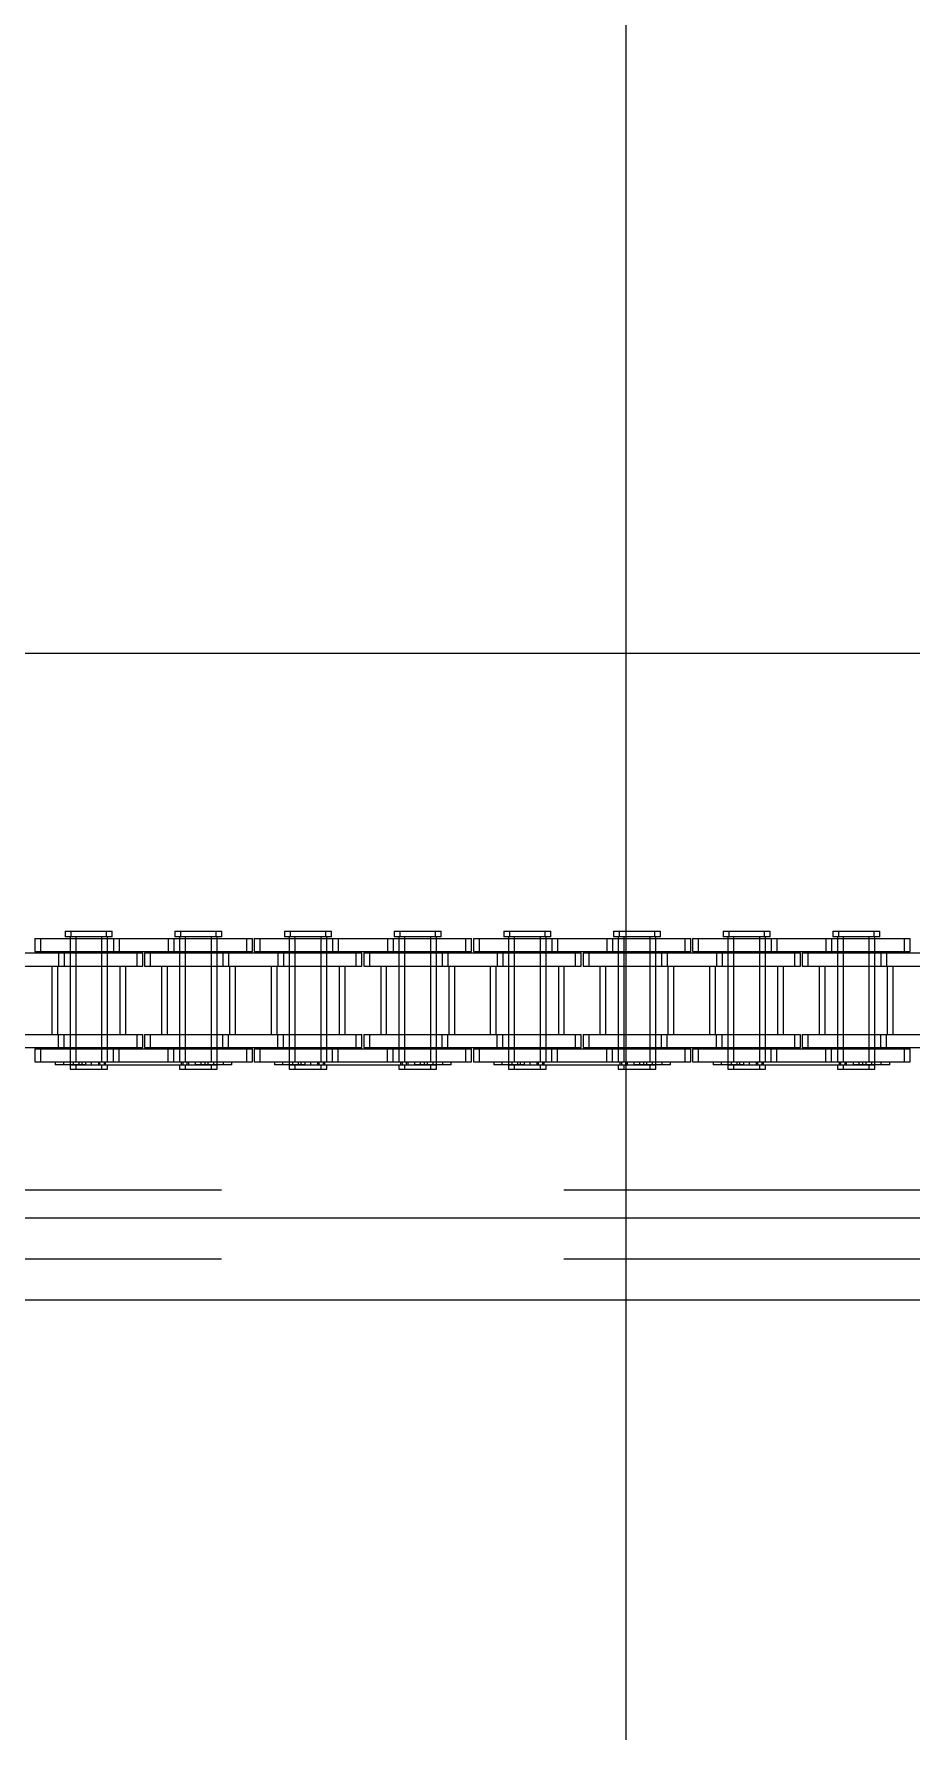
# Model space of a CAD drawing. Header units: metres. Extents: x 0 to 21025, y 0 to 14850.
# Drawn here: x 4256.7 to 4358.3, y 8996.7 to 9193.4 of the extents above; entities that cross this region are included whole.
import ezdxf

# ---------------------------------------------------------------- set-up
doc = ezdxf.new("R2010")
doc.units = ezdxf.units.M
doc.header["$LTSCALE"] = 25
doc.linetypes.add('HIDDEN2', pattern=[4.7625, 3.175, -1.5875])
for name, color, linetype in [('SL1', 8, 'Continuous'), ('SL4', 4, 'Continuous'), ('ST1', 7, 'HIDDEN2')]:
    doc.layers.add(name, color=color, linetype=linetype)

msp = doc.modelspace()

# ---------------------------------------------------------------- linework, layer by layer
at = {"layer": 'SL1'}
for p, q in [((4325.259, 9261.149), (4325.259, 9121.619)), ((4325.259, 9121.619), (4325.259, 9046.619)), ((4325.259, 9046.619), (4325.259, 8813.884))]:
    msp.add_line(p, q, dxfattribs=at)
at = {"layer": 'SL4'}
for p, q in [((3548.761, 9121.619), (4873.736, 9121.619)), ((3548.761, 9056.144), (4873.736, 9056.144)), ((4873.736, 9046.619), (3548.761, 9046.619))]:
    msp.add_line(p, q, dxfattribs=at)
at = {"layer": 'ST1'}
for p, q in [((4256.815, 9088.541), (4265.91, 9088.541)), ((4256.815, 9088.541), (4256.815, 9087.021)), ((4257.47, 9088.541), (4257.47, 9087.021)), ((4260.336, 9089.384), (4265.133, 9089.384)), ((4260.336, 9089.384), (4260.336, 9088.725)), ((4265.133, 9088.725), (4260.336, 9088.725)), ((4260.89, 9088.725), (4260.89, 9074.227)), ((4260.89, 9088.541), (4260.89, 9087.021)), ((4260.991, 9089.384), (4260.991, 9088.725)), ((4261.545, 9088.725), (4261.545, 9074.227)), ((4261.545, 9088.541), (4261.545, 9087.021)), ((4264.58, 9074.227), (4264.58, 9088.725)), ((4264.58, 9087.021), (4264.58, 9088.541)), ((4265.133, 9089.384), (4265.788, 9089.384)), ((4265.133, 9088.725), (4265.133, 9089.384)), ((4265.788, 9088.725), (4265.133, 9088.725)), ((4265.235, 9074.227), (4265.235, 9088.725)), ((4265.235, 9087.021), (4265.235, 9088.541)), ((4265.788, 9088.725), (4265.788, 9089.384)), ((4265.91, 9088.541), (4265.91, 9087.021)), ((4265.91, 9088.541), (4272.26, 9088.541)), ((4266.565, 9088.541), (4266.565, 9087.021)), ((4272.26, 9088.541), (4272.26, 9087.021)), ((4272.26, 9088.541), (4281.355, 9088.541)), ((4272.915, 9088.541), (4272.915, 9087.021)), ((4273.036, 9089.384), (4277.833, 9089.384)), ((4273.036, 9089.384), (4273.036, 9088.725)), ((4277.833, 9088.725), (4273.036, 9088.725)), ((4273.59, 9088.725), (4273.59, 9074.227)), ((4273.59, 9088.541), (4273.59, 9087.021)), ((4273.691, 9089.384), (4273.691, 9088.725)), ((4274.245, 9088.725), (4274.245, 9074.227)), ((4274.245, 9088.541), (4274.245, 9087.021)), ((4277.28, 9074.227), (4277.28, 9088.725)), ((4277.28, 9087.021), (4277.28, 9088.541)), ((4277.833, 9089.384), (4278.488, 9089.384)), ((4277.833, 9088.725), (4277.833, 9089.384)), ((4278.488, 9088.725), (4277.833, 9088.725)), ((4277.935, 9074.227), (4277.935, 9088.725)), ((4277.935, 9087.021), (4277.935, 9088.541)), ((4278.488, 9088.725), (4278.488, 9089.384)), ((4281.355, 9088.541), (4282.01, 9088.541)), ((4281.355, 9087.021), (4281.355, 9088.541)), ((4282.01, 9087.021), (4282.01, 9088.541)), ((4282.215, 9088.541), (4291.31, 9088.541)), ((4282.215, 9088.541), (4282.215, 9087.021)), ((4282.87, 9088.541), (4282.87, 9087.021)), ((4285.736, 9089.384), (4290.533, 9089.384)), ((4285.736, 9089.384), (4285.736, 9088.725)), ((4290.533, 9088.725), (4285.736, 9088.725)), ((4286.29, 9088.725), (4286.29, 9074.227)), ((4286.29, 9088.541), (4286.29, 9087.021)), ((4286.391, 9089.384), (4286.391, 9088.725)), ((4286.945, 9088.725), (4286.945, 9074.227)), ((4286.945, 9088.541), (4286.945, 9087.021)), ((4289.98, 9074.227), (4289.98, 9088.725)), ((4289.98, 9087.021), (4289.98, 9088.541)), ((4290.533, 9089.384), (4291.188, 9089.384)), ((4290.533, 9088.725), (4290.533, 9089.384)), ((4291.188, 9088.725), (4290.533, 9088.725)), ((4290.635, 9074.227), (4290.635, 9088.725)), ((4290.635, 9087.021), (4290.635, 9088.541)), ((4291.188, 9088.725), (4291.188, 9089.384)), ((4291.31, 9088.541), (4291.31, 9087.021)), ((4291.31, 9088.541), (4297.66, 9088.541)), ((4291.965, 9088.541), (4291.965, 9087.021)), ((4297.66, 9088.541), (4297.66, 9087.021)), ((4297.66, 9088.541), (4306.755, 9088.541)), ((4298.315, 9088.541), (4298.315, 9087.021)), ((4298.436, 9089.384), (4303.233, 9089.384)), ((4298.436, 9089.384), (4298.436, 9088.725)), ((4303.233, 9088.725), (4298.436, 9088.725)), ((4298.99, 9088.725), (4298.99, 9074.227)), ((4298.99, 9088.541), (4298.99, 9087.021)), ((4299.091, 9089.384), (4299.091, 9088.725)), ((4299.645, 9088.725), (4299.645, 9074.227)), ((4299.645, 9088.541), (4299.645, 9087.021)), ((4302.68, 9074.227), (4302.68, 9088.725)), ((4302.68, 9087.021), (4302.68, 9088.541)), ((4303.233, 9089.384), (4303.888, 9089.384)), ((4303.233, 9088.725), (4303.233, 9089.384)), ((4303.888, 9088.725), (4303.233, 9088.725)), ((4303.335, 9074.227), (4303.335, 9088.725)), ((4303.335, 9087.021), (4303.335, 9088.541)), ((4303.888, 9088.725), (4303.888, 9089.384)), ((4306.755, 9088.541), (4307.41, 9088.541)), ((4306.755, 9087.021), (4306.755, 9088.541)), ((4307.41, 9087.021), (4307.41, 9088.541)), ((4307.615, 9088.541), (4316.71, 9088.541)), ((4307.615, 9088.541), (4307.615, 9087.021)), ((4308.27, 9088.541), (4308.27, 9087.021)), ((4311.136, 9089.384), (4315.933, 9089.384)), ((4311.136, 9089.384), (4311.136, 9088.725)), ((4315.933, 9088.725), (4311.136, 9088.725)), ((4311.69, 9088.725), (4311.69, 9074.227)), ((4311.69, 9088.541), (4311.69, 9087.021)), ((4311.791, 9089.384), (4311.791, 9088.725)), ((4312.345, 9088.725), (4312.345, 9074.227)), ((4312.345, 9088.541), (4312.345, 9087.021)), ((4315.38, 9074.227), (4315.38, 9088.725)), ((4315.38, 9087.021), (4315.38, 9088.541)), ((4315.933, 9089.384), (4316.588, 9089.384)), ((4315.933, 9088.725), (4315.933, 9089.384)), ((4316.588, 9088.725), (4315.933, 9088.725)), ((4316.035, 9074.227), (4316.035, 9088.725)), ((4316.035, 9087.021), (4316.035, 9088.541)), ((4316.588, 9088.725), (4316.588, 9089.384)), ((4316.71, 9088.541), (4316.71, 9087.021)), ((4316.71, 9088.541), (4323.06, 9088.541)), ((4317.365, 9088.541), (4317.365, 9087.021)), ((4323.06, 9088.541), (4323.06, 9087.021)), ((4323.06, 9088.541), (4332.155, 9088.541)), ((4323.715, 9088.541), (4323.715, 9087.021)), ((4323.836, 9089.384), (4328.633, 9089.384)), ((4323.836, 9089.384), (4323.836, 9088.725)), ((4328.633, 9088.725), (4323.836, 9088.725)), ((4324.39, 9088.725), (4324.39, 9074.227)), ((4324.39, 9088.541), (4324.39, 9087.021)), ((4324.491, 9089.384), (4324.491, 9088.725)), ((4325.045, 9088.725), (4325.045, 9074.227)), ((4325.045, 9088.541), (4325.045, 9087.021)), ((4328.08, 9074.227), (4328.08, 9088.725)), ((4328.08, 9087.021), (4328.08, 9088.541)), ((4328.633, 9089.384), (4329.288, 9089.384)), ((4328.633, 9088.725), (4328.633, 9089.384)), ((4329.288, 9088.725), (4328.633, 9088.725)), ((4328.735, 9074.227), (4328.735, 9088.725)), ((4328.735, 9087.021), (4328.735, 9088.541)), ((4329.288, 9088.725), (4329.288, 9089.384)), ((4332.155, 9088.541), (4332.81, 9088.541)), ((4332.155, 9087.021), (4332.155, 9088.541)), ((4332.81, 9087.021), (4332.81, 9088.541)), ((4333.015, 9088.541), (4342.11, 9088.541)), ((4333.015, 9088.541), (4333.015, 9087.021)), ((4333.67, 9088.541), (4333.67, 9087.021)), ((4336.536, 9089.384), (4341.333, 9089.384)), ((4336.536, 9089.384), (4336.536, 9088.725)), ((4341.333, 9088.725), (4336.536, 9088.725)), ((4337.09, 9088.725), (4337.09, 9074.227)), ((4337.09, 9088.541), (4337.09, 9087.021)), ((4337.191, 9089.384), (4337.191, 9088.725)), ((4337.745, 9088.725), (4337.745, 9074.227)), ((4337.745, 9088.541), (4337.745, 9087.021)), ((4340.78, 9074.227), (4340.78, 9088.725)), ((4340.78, 9087.021), (4340.78, 9088.541)), ((4341.333, 9089.384), (4341.988, 9089.384)), ((4341.333, 9088.725), (4341.333, 9089.384)), ((4341.988, 9088.725), (4341.333, 9088.725)), ((4341.435, 9074.227), (4341.435, 9088.725)), ((4341.435, 9087.021), (4341.435, 9088.541)), ((4341.988, 9088.725), (4341.988, 9089.384)), ((4342.11, 9088.541), (4342.11, 9087.021)), ((4342.11, 9088.541), (4348.46, 9088.541)), ((4342.765, 9088.541), (4342.765, 9087.021)), ((4348.46, 9088.541), (4348.46, 9087.021)), ((4348.46, 9088.541), (4357.555, 9088.541)), ((4349.115, 9088.541), (4349.115, 9087.021)), ((4349.236, 9089.384), (4354.033, 9089.384)), ((4349.236, 9089.384), (4349.236, 9088.725)), ((4354.033, 9088.725), (4349.236, 9088.725)), ((4349.79, 9088.725), (4349.79, 9074.227)), ((4349.79, 9088.541), (4349.79, 9087.021)), ((4349.891, 9089.384), (4349.891, 9088.725)), ((4350.445, 9088.725), (4350.445, 9074.227)), ((4350.445, 9088.541), (4350.445, 9087.021)), ((4353.48, 9074.227), (4353.48, 9088.725)), ((4353.48, 9087.021), (4353.48, 9088.541)), ((4354.033, 9089.384), (4354.688, 9089.384)), ((4354.033, 9088.725), (4354.033, 9089.384)), ((4354.688, 9088.725), (4354.033, 9088.725)), ((4354.135, 9074.227), (4354.135, 9088.725)), ((4354.135, 9087.021), (4354.135, 9088.541)), ((4354.688, 9088.725), (4354.688, 9089.384)), ((4357.555, 9088.541), (4358.21, 9088.541)), ((4357.555, 9087.021), (4357.555, 9088.541)), ((4358.21, 9087.021), (4358.21, 9088.541)), ((4253.21, 9086.869), (4259.56, 9086.869)), ((4256.815, 9087.021), (4265.91, 9087.021)), ((4259.56, 9086.869), (4259.56, 9085.349)), ((4259.56, 9086.869), (4268.655, 9086.869)), ((4260.215, 9086.869), (4260.215, 9085.349)), ((4260.89, 9086.869), (4260.89, 9085.349)), ((4261.545, 9086.869), (4261.545, 9085.349)), ((4264.58, 9085.349), (4264.58, 9086.869)), ((4265.235, 9085.349), (4265.235, 9086.869)), ((4265.91, 9087.021), (4272.26, 9087.021)), ((4268.655, 9086.869), (4269.31, 9086.869)), ((4268.655, 9085.349), (4268.655, 9086.869)), ((4269.31, 9085.349), (4269.31, 9086.869)), ((4269.515, 9086.869), (4278.61, 9086.869)), ((4269.515, 9086.869), (4269.515, 9085.349)), ((4270.17, 9086.869), (4270.17, 9085.349)), ((4272.26, 9087.021), (4281.355, 9087.021)), ((4273.59, 9086.869), (4273.59, 9085.349)), ((4274.245, 9086.869), (4274.245, 9085.349)), ((4277.28, 9085.349), (4277.28, 9086.869)), ((4277.935, 9085.349), (4277.935, 9086.869)), ((4278.61, 9086.869), (4278.61, 9085.349)), ((4278.61, 9086.869), (4284.96, 9086.869)), ((4279.265, 9086.869), (4279.265, 9085.349)), ((4281.355, 9087.021), (4282.01, 9087.021)), ((4282.215, 9087.021), (4291.31, 9087.021)), ((4284.96, 9086.869), (4284.96, 9085.349)), ((4284.96, 9086.869), (4294.055, 9086.869)), ((4285.615, 9086.869), (4285.615, 9085.349)), ((4286.29, 9086.869), (4286.29, 9085.349)), ((4286.945, 9086.869), (4286.945, 9085.349)), ((4289.98, 9085.349), (4289.98, 9086.869)), ((4290.635, 9085.349), (4290.635, 9086.869)), ((4291.31, 9087.021), (4297.66, 9087.021)), ((4294.055, 9086.869), (4294.71, 9086.869)), ((4294.055, 9085.349), (4294.055, 9086.869)), ((4294.71, 9085.349), (4294.71, 9086.869)), ((4294.915, 9086.869), (4304.01, 9086.869)), ((4294.915, 9086.869), (4294.915, 9085.349)), ((4295.57, 9086.869), (4295.57, 9085.349)), ((4297.66, 9087.021), (4306.755, 9087.021)), ((4298.99, 9086.869), (4298.99, 9085.349)), ((4299.645, 9086.869), (4299.645, 9085.349)), ((4302.68, 9085.349), (4302.68, 9086.869)), ((4303.335, 9085.349), (4303.335, 9086.869)), ((4304.01, 9086.869), (4304.01, 9085.349)), ((4304.01, 9086.869), (4310.36, 9086.869)), ((4304.665, 9086.869), (4304.665, 9085.349)), ((4306.755, 9087.021), (4307.41, 9087.021)), ((4307.615, 9087.021), (4316.71, 9087.021)), ((4310.36, 9086.869), (4310.36, 9085.349)), ((4310.36, 9086.869), (4319.455, 9086.869)), ((4311.015, 9086.869), (4311.015, 9085.349)), ((4311.69, 9086.869), (4311.69, 9085.349)), ((4312.345, 9086.869), (4312.345, 9085.349)), ((4315.38, 9085.349), (4315.38, 9086.869)), ((4316.035, 9085.349), (4316.035, 9086.869)), ((4316.71, 9087.021), (4323.06, 9087.021)), ((4319.455, 9086.869), (4320.11, 9086.869)), ((4319.455, 9085.349), (4319.455, 9086.869)), ((4320.11, 9085.349), (4320.11, 9086.869)), ((4320.315, 9086.869), (4329.41, 9086.869)), ((4320.315, 9086.869), (4320.315, 9085.349)), ((4320.97, 9086.869), (4320.97, 9085.349)), ((4323.06, 9087.021), (4332.155, 9087.021)), ((4324.39, 9086.869), (4324.39, 9085.349)), ((4325.045, 9086.869), (4325.045, 9085.349)), ((4328.08, 9085.349), (4328.08, 9086.869)), ((4328.735, 9085.349), (4328.735, 9086.869)), ((4329.41, 9086.869), (4329.41, 9085.349)), ((4329.41, 9086.869), (4335.76, 9086.869)), ((4330.065, 9086.869), (4330.065, 9085.349)), ((4332.155, 9087.021), (4332.81, 9087.021)), ((4333.015, 9087.021), (4342.11, 9087.021)), ((4335.76, 9086.869), (4335.76, 9085.349)), ((4335.76, 9086.869), (4344.855, 9086.869)), ((4336.415, 9086.869), (4336.415, 9085.349)), ((4337.09, 9086.869), (4337.09, 9085.349)), ((4337.745, 9086.869), (4337.745, 9085.349)), ((4340.78, 9085.349), (4340.78, 9086.869)), ((4341.435, 9085.349), (4341.435, 9086.869)), ((4342.11, 9087.021), (4348.46, 9087.021)), ((4344.855, 9086.869), (4345.51, 9086.869)), ((4344.855, 9085.349), (4344.855, 9086.869)), ((4345.51, 9085.349), (4345.51, 9086.869)), ((4345.715, 9086.869), (4354.81, 9086.869)), ((4345.715, 9086.869), (4345.715, 9085.349)), ((4346.37, 9086.869), (4346.37, 9085.349)), ((4348.46, 9087.021), (4357.555, 9087.021)), ((4349.79, 9086.869), (4349.79, 9085.349)), ((4350.445, 9086.869), (4350.445, 9085.349)), ((4353.48, 9085.349), (4353.48, 9086.869)), ((4354.135, 9085.349), (4354.135, 9086.869)), ((4354.81, 9086.869), (4354.81, 9085.349)), ((4354.81, 9086.869), (4361.16, 9086.869)), ((4355.465, 9086.869), (4355.465, 9085.349)), ((4357.555, 9087.021), (4358.21, 9087.021)), ((4253.21, 9085.349), (4259.56, 9085.349)), ((4258.775, 9085.349), (4258.775, 9077.419)), ((4259.43, 9085.349), (4259.43, 9077.419)), ((4259.56, 9085.349), (4268.655, 9085.349)), ((4260.89, 9085.349), (4260.89, 9077.419)), ((4261.545, 9085.349), (4261.545, 9077.419)), ((4264.58, 9077.419), (4264.58, 9085.349)), ((4265.235, 9077.419), (4265.235, 9085.349)), ((4266.695, 9077.419), (4266.695, 9085.349)), ((4267.35, 9077.419), (4267.35, 9085.349)), ((4268.655, 9085.349), (4269.31, 9085.349)), ((4269.515, 9085.349), (4278.61, 9085.349)), ((4271.475, 9085.349), (4271.475, 9077.419)), ((4272.13, 9085.349), (4272.13, 9077.419)), ((4273.59, 9085.349), (4273.59, 9077.419)), ((4274.245, 9085.349), (4274.245, 9077.419)), ((4277.28, 9077.419), (4277.28, 9085.349)), ((4277.935, 9077.419), (4277.935, 9085.349)), ((4278.61, 9085.349), (4284.96, 9085.349)), ((4279.395, 9077.419), (4279.395, 9085.349)), ((4280.05, 9077.419), (4280.05, 9085.349)), ((4284.175, 9085.349), (4284.175, 9077.419)), ((4284.83, 9085.349), (4284.83, 9077.419)), ((4284.96, 9085.349), (4294.055, 9085.349)), ((4286.29, 9085.349), (4286.29, 9077.419)), ((4286.945, 9085.349), (4286.945, 9077.419)), ((4289.98, 9077.419), (4289.98, 9085.349)), ((4290.635, 9077.419), (4290.635, 9085.349)), ((4292.095, 9077.419), (4292.095, 9085.349)), ((4292.75, 9077.419), (4292.75, 9085.349)), ((4294.055, 9085.349), (4294.71, 9085.349)), ((4294.915, 9085.349), (4304.01, 9085.349)), ((4296.875, 9085.349), (4296.875, 9077.419)), ((4297.53, 9085.349), (4297.53, 9077.419)), ((4298.99, 9085.349), (4298.99, 9077.419)), ((4299.645, 9085.349), (4299.645, 9077.419)), ((4302.68, 9077.419), (4302.68, 9085.349)), ((4303.335, 9077.419), (4303.335, 9085.349)), ((4304.01, 9085.349), (4310.36, 9085.349)), ((4304.795, 9077.419), (4304.795, 9085.349)), ((4305.45, 9077.419), (4305.45, 9085.349)), ((4309.575, 9085.349), (4309.575, 9077.419)), ((4310.23, 9085.349), (4310.23, 9077.419)), ((4310.36, 9085.349), (4319.455, 9085.349)), ((4311.69, 9085.349), (4311.69, 9077.419)), ((4312.345, 9085.349), (4312.345, 9077.419)), ((4315.38, 9077.419), (4315.38, 9085.349)), ((4316.035, 9077.419), (4316.035, 9085.349)), ((4317.495, 9077.419), (4317.495, 9085.349)), ((4318.15, 9077.419), (4318.15, 9085.349)), ((4319.455, 9085.349), (4320.11, 9085.349)), ((4320.315, 9085.349), (4329.41, 9085.349)), ((4322.275, 9085.349), (4322.275, 9077.419)), ((4322.93, 9085.349), (4322.93, 9077.419)), ((4324.39, 9085.349), (4324.39, 9077.419)), ((4325.045, 9085.349), (4325.045, 9077.419)), ((4328.08, 9077.419), (4328.08, 9085.349)), ((4328.735, 9077.419), (4328.735, 9085.349)), ((4329.41, 9085.349), (4335.76, 9085.349)), ((4330.195, 9077.419), (4330.195, 9085.349)), ((4330.85, 9077.419), (4330.85, 9085.349)), ((4334.975, 9085.349), (4334.975, 9077.419)), ((4335.63, 9085.349), (4335.63, 9077.419)), ((4335.76, 9085.349), (4344.855, 9085.349)), ((4337.09, 9085.349), (4337.09, 9077.419)), ((4337.745, 9085.349), (4337.745, 9077.419)), ((4340.78, 9077.419), (4340.78, 9085.349)), ((4341.435, 9077.419), (4341.435, 9085.349)), ((4342.895, 9077.419), (4342.895, 9085.349)), ((4343.55, 9077.419), (4343.55, 9085.349)), ((4344.855, 9085.349), (4345.51, 9085.349)), ((4345.715, 9085.349), (4354.81, 9085.349)), ((4347.675, 9085.349), (4347.675, 9077.419)), ((4348.33, 9085.349), (4348.33, 9077.419)), ((4349.79, 9085.349), (4349.79, 9077.419)), ((4350.445, 9085.349), (4350.445, 9077.419)), ((4353.48, 9077.419), (4353.48, 9085.349)), ((4354.135, 9077.419), (4354.135, 9085.349)), ((4354.81, 9085.349), (4361.16, 9085.349)), ((4355.595, 9077.419), (4355.595, 9085.349)), ((4356.25, 9077.419), (4356.25, 9085.349)), ((4253.21, 9077.419), (4259.56, 9077.419)), ((4259.56, 9075.899), (4259.56, 9077.419)), ((4259.56, 9077.419), (4268.655, 9077.419)), ((4260.215, 9075.899), (4260.215, 9077.419)), ((4260.89, 9077.419), (4260.89, 9075.899)), ((4261.545, 9077.419), (4261.545, 9075.899)), ((4264.58, 9075.899), (4264.58, 9077.419)), ((4265.235, 9075.899), (4265.235, 9077.419)), ((4268.655, 9077.419), (4269.31, 9077.419)), ((4268.655, 9075.899), (4268.655, 9077.419)), ((4269.31, 9075.899), (4269.31, 9077.419)), ((4269.515, 9077.419), (4278.61, 9077.419)), ((4269.515, 9077.419), (4269.515, 9075.899)), ((4270.17, 9077.419), (4270.17, 9075.899)), ((4273.59, 9077.419), (4273.59, 9075.899)), ((4274.245, 9077.419), (4274.245, 9075.899)), ((4277.28, 9075.899), (4277.28, 9077.419)), ((4277.935, 9075.899), (4277.935, 9077.419)), ((4278.61, 9075.899), (4278.61, 9077.419)), ((4278.61, 9077.419), (4284.96, 9077.419)), ((4279.265, 9075.899), (4279.265, 9077.419)), ((4284.96, 9075.899), (4284.96, 9077.419)), ((4284.96, 9077.419), (4294.055, 9077.419)), ((4285.615, 9075.899), (4285.615, 9077.419)), ((4286.29, 9077.419), (4286.29, 9075.899)), ((4286.945, 9077.419), (4286.945, 9075.899)), ((4289.98, 9075.899), (4289.98, 9077.419)), ((4290.635, 9075.899), (4290.635, 9077.419)), ((4294.055, 9077.419), (4294.71, 9077.419)), ((4294.055, 9075.899), (4294.055, 9077.419)), ((4294.71, 9075.899), (4294.71, 9077.419)), ((4294.915, 9077.419), (4304.01, 9077.419)), ((4294.915, 9077.419), (4294.915, 9075.899)), ((4295.57, 9077.419), (4295.57, 9075.899)), ((4298.99, 9077.419), (4298.99, 9075.899)), ((4299.645, 9077.419), (4299.645, 9075.899)), ((4302.68, 9075.899), (4302.68, 9077.419)), ((4303.335, 9075.899), (4303.335, 9077.419)), ((4304.01, 9075.899), (4304.01, 9077.419)), ((4304.01, 9077.419), (4310.36, 9077.419)), ((4304.665, 9075.899), (4304.665, 9077.419)), ((4310.36, 9075.899), (4310.36, 9077.419)), ((4310.36, 9077.419), (4319.455, 9077.419)), ((4311.015, 9075.899), (4311.015, 9077.419)), ((4311.69, 9077.419), (4311.69, 9075.899)), ((4312.345, 9077.419), (4312.345, 9075.899)), ((4315.38, 9075.899), (4315.38, 9077.419)), ((4316.035, 9075.899), (4316.035, 9077.419)), ((4319.455, 9077.419), (4320.11, 9077.419)), ((4319.455, 9075.899), (4319.455, 9077.419)), ((4320.11, 9075.899), (4320.11, 9077.419)), ((4320.315, 9077.419), (4329.41, 9077.419)), ((4320.315, 9077.419), (4320.315, 9075.899)), ((4320.97, 9077.419), (4320.97, 9075.899)), ((4324.39, 9077.419), (4324.39, 9075.899)), ((4325.045, 9077.419), (4325.045, 9075.899)), ((4328.08, 9075.899), (4328.08, 9077.419)), ((4328.735, 9075.899), (4328.735, 9077.419)), ((4329.41, 9075.899), (4329.41, 9077.419)), ((4329.41, 9077.419), (4335.76, 9077.419)), ((4330.065, 9075.899), (4330.065, 9077.419)), ((4335.76, 9075.899), (4335.76, 9077.419)), ((4335.76, 9077.419), (4344.855, 9077.419)), ((4336.415, 9075.899), (4336.415, 9077.419)), ((4337.09, 9077.419), (4337.09, 9075.899)), ((4337.745, 9077.419), (4337.745, 9075.899)), ((4340.78, 9075.899), (4340.78, 9077.419)), ((4341.435, 9075.899), (4341.435, 9077.419)), ((4344.855, 9077.419), (4345.51, 9077.419)), ((4344.855, 9075.899), (4344.855, 9077.419)), ((4345.51, 9075.899), (4345.51, 9077.419)), ((4345.715, 9077.419), (4354.81, 9077.419)), ((4345.715, 9077.419), (4345.715, 9075.899)), ((4346.37, 9077.419), (4346.37, 9075.899)), ((4349.79, 9077.419), (4349.79, 9075.899)), ((4350.445, 9077.419), (4350.445, 9075.899)), ((4353.48, 9075.899), (4353.48, 9077.419)), ((4354.135, 9075.899), (4354.135, 9077.419)), ((4354.81, 9075.899), (4354.81, 9077.419)), ((4354.81, 9077.419), (4361.16, 9077.419)), ((4355.465, 9075.899), (4355.465, 9077.419)), ((4253.21, 9075.899), (4259.56, 9075.899)), ((4256.815, 9075.747), (4265.91, 9075.747)), ((4256.815, 9075.747), (4256.815, 9074.227)), ((4257.47, 9075.747), (4257.47, 9074.227)), ((4259.56, 9075.899), (4268.655, 9075.899)), ((4260.89, 9075.747), (4260.89, 9073.894)), ((4261.545, 9075.747), (4261.545, 9074.227)), ((4264.58, 9074.227), (4264.58, 9075.747)), ((4265.235, 9074.227), (4265.235, 9075.747)), ((4265.91, 9074.227), (4265.91, 9075.747)), ((4265.91, 9075.747), (4272.26, 9075.747)), ((4266.565, 9074.227), (4266.565, 9075.747)), ((4268.655, 9075.899), (4269.31, 9075.899)), ((4269.515, 9075.899), (4278.61, 9075.899)), ((4272.26, 9074.227), (4272.26, 9075.747)), ((4272.26, 9075.747), (4281.355, 9075.747)), ((4272.915, 9074.227), (4272.915, 9075.747)), ((4273.59, 9075.747), (4273.59, 9074.227)), ((4274.245, 9075.747), (4274.245, 9074.227)), ((4277.28, 9074.227), (4277.28, 9075.747)), ((4277.935, 9073.894), (4277.935, 9075.747)), ((4278.61, 9075.899), (4284.96, 9075.899)), ((4281.355, 9075.747), (4282.01, 9075.747)), ((4281.355, 9074.227), (4281.355, 9075.747)), ((4282.01, 9074.227), (4282.01, 9075.747)), ((4282.215, 9075.747), (4291.31, 9075.747)), ((4282.215, 9075.747), (4282.215, 9074.227)), ((4282.87, 9075.747), (4282.87, 9074.227)), ((4284.96, 9075.899), (4294.055, 9075.899)), ((4286.29, 9075.747), (4286.29, 9073.894)), ((4286.945, 9075.747), (4286.945, 9074.227)), ((4289.98, 9074.227), (4289.98, 9075.747)), ((4290.635, 9074.227), (4290.635, 9075.747)), ((4291.31, 9074.227), (4291.31, 9075.747)), ((4291.31, 9075.747), (4297.66, 9075.747)), ((4291.965, 9074.227), (4291.965, 9075.747)), ((4294.055, 9075.899), (4294.71, 9075.899)), ((4294.915, 9075.899), (4304.01, 9075.899)), ((4297.66, 9074.227), (4297.66, 9075.747)), ((4297.66, 9075.747), (4306.755, 9075.747)), ((4298.315, 9074.227), (4298.315, 9075.747)), ((4298.99, 9075.747), (4298.99, 9074.227)), ((4299.645, 9075.747), (4299.645, 9074.227)), ((4302.68, 9074.227), (4302.68, 9075.747)), ((4303.335, 9073.894), (4303.335, 9075.747)), ((4304.01, 9075.899), (4310.36, 9075.899)), ((4306.755, 9075.747), (4307.41, 9075.747)), ((4306.755, 9074.227), (4306.755, 9075.747)), ((4307.41, 9074.227), (4307.41, 9075.747)), ((4307.615, 9075.747), (4316.71, 9075.747)), ((4307.615, 9075.747), (4307.615, 9074.227)), ((4308.27, 9075.747), (4308.27, 9074.227)), ((4310.36, 9075.899), (4319.455, 9075.899)), ((4311.69, 9075.747), (4311.69, 9073.894)), ((4312.345, 9075.747), (4312.345, 9074.227)), ((4315.38, 9074.227), (4315.38, 9075.747)), ((4316.035, 9074.227), (4316.035, 9075.747)), ((4316.71, 9074.227), (4316.71, 9075.747)), ((4316.71, 9075.747), (4323.06, 9075.747)), ((4317.365, 9074.227), (4317.365, 9075.747)), ((4319.455, 9075.899), (4320.11, 9075.899)), ((4320.315, 9075.899), (4329.41, 9075.899)), ((4323.06, 9074.227), (4323.06, 9075.747)), ((4323.06, 9075.747), (4332.155, 9075.747)), ((4323.715, 9074.227), (4323.715, 9075.747)), ((4324.39, 9075.747), (4324.39, 9074.227)), ((4325.045, 9075.747), (4325.045, 9074.227)), ((4328.08, 9074.227), (4328.08, 9075.747)), ((4328.735, 9073.894), (4328.735, 9075.747)), ((4329.41, 9075.899), (4335.76, 9075.899)), ((4332.155, 9075.747), (4332.81, 9075.747)), ((4332.155, 9074.227), (4332.155, 9075.747)), ((4332.81, 9074.227), (4332.81, 9075.747)), ((4333.015, 9075.747), (4342.11, 9075.747)), ((4333.015, 9075.747), (4333.015, 9074.227)), ((4333.67, 9075.747), (4333.67, 9074.227)), ((4335.76, 9075.899), (4344.855, 9075.899)), ((4337.09, 9075.747), (4337.09, 9073.894)), ((4337.745, 9075.747), (4337.745, 9074.227)), ((4340.78, 9074.227), (4340.78, 9075.747)), ((4341.435, 9074.227), (4341.435, 9075.747)), ((4342.11, 9074.227), (4342.11, 9075.747)), ((4342.11, 9075.747), (4348.46, 9075.747)), ((4342.765, 9074.227), (4342.765, 9075.747)), ((4344.855, 9075.899), (4345.51, 9075.899)), ((4345.715, 9075.899), (4354.81, 9075.899)), ((4348.46, 9074.227), (4348.46, 9075.747)), ((4348.46, 9075.747), (4357.555, 9075.747)), ((4349.115, 9074.227), (4349.115, 9075.747)), ((4349.79, 9075.747), (4349.79, 9074.227)), ((4350.445, 9075.747), (4350.445, 9074.227)), ((4353.48, 9074.227), (4353.48, 9075.747)), ((4354.135, 9073.894), (4354.135, 9075.747)), ((4354.81, 9075.899), (4361.16, 9075.899)), ((4357.555, 9075.747), (4358.21, 9075.747)), ((4357.555, 9074.227), (4357.555, 9075.747)), ((4358.21, 9074.227), (4358.21, 9075.747)), ((4256.815, 9074.227), (4265.91, 9074.227)), ((4259.183, 9074.227), (4259.183, 9073.894)), ((4262.735, 9073.894), (4259.183, 9073.894)), ((4260.159, 9073.894), (4260.159, 9074.227)), ((4264.58, 9073.858), (4260.89, 9073.858)), ((4260.89, 9073.858), (4260.89, 9073.384)), ((4260.89, 9073.384), (4264.58, 9073.384)), ((4261.259, 9074.227), (4261.259, 9073.858)), ((4261.545, 9073.858), (4261.545, 9073.384)), ((4261.914, 9074.227), (4261.914, 9073.858)), ((4262.283, 9073.894), (4262.283, 9074.227)), ((4262.735, 9073.894), (4262.735, 9074.227)), ((4262.735, 9073.894), (4275.435, 9073.894)), ((4263.39, 9073.894), (4263.39, 9074.227)), ((4264.211, 9073.858), (4264.211, 9074.227)), ((4264.354, 9073.894), (4264.354, 9074.227)), ((4265.235, 9073.858), (4264.58, 9073.858)), ((4264.58, 9073.384), (4264.58, 9073.858)), ((4264.58, 9073.384), (4265.235, 9073.384)), ((4264.866, 9073.858), (4264.866, 9074.227)), ((4265.009, 9073.894), (4265.009, 9074.227)), ((4265.235, 9073.384), (4265.235, 9073.858)), ((4265.91, 9074.227), (4272.26, 9074.227)), ((4272.26, 9074.227), (4281.355, 9074.227)), ((4277.28, 9073.858), (4273.59, 9073.858)), ((4273.59, 9073.858), (4273.59, 9073.384)), ((4273.59, 9073.384), (4277.28, 9073.384)), ((4273.816, 9073.894), (4273.816, 9074.227)), ((4273.959, 9074.227), (4273.959, 9073.858)), ((4274.245, 9073.858), (4274.245, 9073.384)), ((4274.471, 9073.894), (4274.471, 9074.227)), ((4274.614, 9074.227), (4274.614, 9073.858)), ((4275.435, 9073.894), (4275.435, 9074.227)), ((4278.666, 9073.894), (4275.435, 9073.894)), ((4276.09, 9073.894), (4276.09, 9074.227)), ((4276.542, 9073.894), (4276.542, 9074.227)), ((4276.911, 9073.858), (4276.911, 9074.227)), ((4277.935, 9073.858), (4277.28, 9073.858)), ((4277.28, 9073.384), (4277.28, 9073.858)), ((4277.28, 9073.384), (4277.935, 9073.384)), ((4277.566, 9073.858), (4277.566, 9074.227)), ((4277.935, 9073.384), (4277.935, 9073.858)), ((4278.666, 9073.894), (4278.666, 9074.227)), ((4279.642, 9073.894), (4278.666, 9073.894)), ((4279.642, 9073.894), (4279.642, 9074.227)), ((4281.355, 9074.227), (4282.01, 9074.227)), ((4282.215, 9074.227), (4291.31, 9074.227)), ((4284.583, 9074.227), (4284.583, 9073.894)), ((4288.135, 9073.894), (4284.583, 9073.894)), ((4285.559, 9073.894), (4285.559, 9074.227)), ((4289.98, 9073.858), (4286.29, 9073.858)), ((4286.29, 9073.858), (4286.29, 9073.384)), ((4286.29, 9073.384), (4289.98, 9073.384)), ((4286.659, 9074.227), (4286.659, 9073.858)), ((4286.945, 9073.858), (4286.945, 9073.384)), ((4287.314, 9074.227), (4287.314, 9073.858)), ((4287.683, 9073.894), (4287.683, 9074.227)), ((4288.135, 9073.894), (4288.135, 9074.227)), ((4288.135, 9073.894), (4300.835, 9073.894)), ((4288.79, 9073.894), (4288.79, 9074.227)), ((4289.611, 9073.858), (4289.611, 9074.227)), ((4289.754, 9073.894), (4289.754, 9074.227)), ((4290.635, 9073.858), (4289.98, 9073.858)), ((4289.98, 9073.384), (4289.98, 9073.858)), ((4289.98, 9073.384), (4290.635, 9073.384)), ((4290.266, 9073.858), (4290.266, 9074.227)), ((4290.409, 9073.894), (4290.409, 9074.227)), ((4290.635, 9073.384), (4290.635, 9073.858)), ((4291.31, 9074.227), (4297.66, 9074.227)), ((4297.66, 9074.227), (4306.755, 9074.227)), ((4302.68, 9073.858), (4298.99, 9073.858)), ((4298.99, 9073.858), (4298.99, 9073.384)), ((4298.99, 9073.384), (4302.68, 9073.384)), ((4299.216, 9073.894), (4299.216, 9074.227)), ((4299.359, 9074.227), (4299.359, 9073.858)), ((4299.645, 9073.858), (4299.645, 9073.384)), ((4299.871, 9073.894), (4299.871, 9074.227)), ((4300.014, 9074.227), (4300.014, 9073.858)), ((4300.835, 9073.894), (4300.835, 9074.227)), ((4304.066, 9073.894), (4300.835, 9073.894)), ((4301.49, 9073.894), (4301.49, 9074.227)), ((4301.942, 9073.894), (4301.942, 9074.227)), ((4302.311, 9073.858), (4302.311, 9074.227)), ((4303.335, 9073.858), (4302.68, 9073.858)), ((4302.68, 9073.384), (4302.68, 9073.858)), ((4302.68, 9073.384), (4303.335, 9073.384)), ((4302.966, 9073.858), (4302.966, 9074.227)), ((4303.335, 9073.384), (4303.335, 9073.858)), ((4304.066, 9073.894), (4304.066, 9074.227)), ((4305.042, 9073.894), (4304.066, 9073.894)), ((4305.042, 9073.894), (4305.042, 9074.227)), ((4306.755, 9074.227), (4307.41, 9074.227)), ((4307.615, 9074.227), (4316.71, 9074.227)), ((4309.983, 9074.227), (4309.983, 9073.894)), ((4313.535, 9073.894), (4309.983, 9073.894)), ((4310.959, 9073.894), (4310.959, 9074.227)), ((4315.38, 9073.858), (4311.69, 9073.858)), ((4311.69, 9073.858), (4311.69, 9073.384)), ((4311.69, 9073.384), (4315.38, 9073.384)), ((4312.059, 9074.227), (4312.059, 9073.858)), ((4312.345, 9073.858), (4312.345, 9073.384)), ((4312.714, 9074.227), (4312.714, 9073.858)), ((4313.083, 9073.894), (4313.083, 9074.227)), ((4313.535, 9073.894), (4313.535, 9074.227)), ((4313.535, 9073.894), (4326.235, 9073.894)), ((4314.19, 9073.894), (4314.19, 9074.227)), ((4315.011, 9073.858), (4315.011, 9074.227)), ((4315.154, 9073.894), (4315.154, 9074.227)), ((4316.035, 9073.858), (4315.38, 9073.858)), ((4315.38, 9073.384), (4315.38, 9073.858)), ((4315.38, 9073.384), (4316.035, 9073.384)), ((4315.666, 9073.858), (4315.666, 9074.227)), ((4315.809, 9073.894), (4315.809, 9074.227)), ((4316.035, 9073.384), (4316.035, 9073.858)), ((4316.71, 9074.227), (4323.06, 9074.227)), ((4323.06, 9074.227), (4332.155, 9074.227)), ((4328.08, 9073.858), (4324.39, 9073.858)), ((4324.39, 9073.858), (4324.39, 9073.384)), ((4324.39, 9073.384), (4328.08, 9073.384)), ((4324.616, 9073.894), (4324.616, 9074.227)), ((4324.759, 9074.227), (4324.759, 9073.858)), ((4325.045, 9073.858), (4325.045, 9073.384)), ((4325.271, 9073.894), (4325.271, 9074.227)), ((4325.414, 9074.227), (4325.414, 9073.858)), ((4326.235, 9073.894), (4326.235, 9074.227)), ((4329.466, 9073.894), (4326.235, 9073.894)), ((4326.89, 9073.894), (4326.89, 9074.227)), ((4327.342, 9073.894), (4327.342, 9074.227)), ((4327.711, 9073.858), (4327.711, 9074.227)), ((4328.735, 9073.858), (4328.08, 9073.858)), ((4328.08, 9073.384), (4328.08, 9073.858)), ((4328.08, 9073.384), (4328.735, 9073.384)), ((4328.366, 9073.858), (4328.366, 9074.227)), ((4328.735, 9073.384), (4328.735, 9073.858)), ((4329.466, 9073.894), (4329.466, 9074.227)), ((4330.442, 9073.894), (4329.466, 9073.894)), ((4330.442, 9073.894), (4330.442, 9074.227)), ((4332.155, 9074.227), (4332.81, 9074.227)), ((4333.015, 9074.227), (4342.11, 9074.227)), ((4335.383, 9074.227), (4335.383, 9073.894)), ((4338.935, 9073.894), (4335.383, 9073.894)), ((4336.359, 9073.894), (4336.359, 9074.227)), ((4340.78, 9073.858), (4337.09, 9073.858)), ((4337.09, 9073.858), (4337.09, 9073.384)), ((4337.09, 9073.384), (4340.78, 9073.384)), ((4337.459, 9074.227), (4337.459, 9073.858)), ((4337.745, 9073.858), (4337.745, 9073.384)), ((4338.114, 9074.227), (4338.114, 9073.858)), ((4338.483, 9073.894), (4338.483, 9074.227)), ((4338.935, 9073.894), (4338.935, 9074.227)), ((4338.935, 9073.894), (4351.635, 9073.894)), ((4339.59, 9073.894), (4339.59, 9074.227)), ((4340.411, 9073.858), (4340.411, 9074.227)), ((4340.554, 9073.894), (4340.554, 9074.227)), ((4341.435, 9073.858), (4340.78, 9073.858)), ((4340.78, 9073.384), (4340.78, 9073.858)), ((4340.78, 9073.384), (4341.435, 9073.384)), ((4341.066, 9073.858), (4341.066, 9074.227)), ((4341.209, 9073.894), (4341.209, 9074.227)), ((4341.435, 9073.384), (4341.435, 9073.858)), ((4342.11, 9074.227), (4348.46, 9074.227)), ((4348.46, 9074.227), (4357.555, 9074.227)), ((4353.48, 9073.858), (4349.79, 9073.858)), ((4349.79, 9073.858), (4349.79, 9073.384)), ((4349.79, 9073.384), (4353.48, 9073.384)), ((4350.016, 9073.894), (4350.016, 9074.227)), ((4350.159, 9074.227), (4350.159, 9073.858)), ((4350.445, 9073.858), (4350.445, 9073.384)), ((4350.671, 9073.894), (4350.671, 9074.227)), ((4350.814, 9074.227), (4350.814, 9073.858)), ((4351.635, 9073.894), (4351.635, 9074.227)), ((4354.866, 9073.894), (4351.635, 9073.894)), ((4352.29, 9073.894), (4352.29, 9074.227)), ((4352.742, 9073.894), (4352.742, 9074.227)), ((4353.111, 9073.858), (4353.111, 9074.227)), ((4354.135, 9073.858), (4353.48, 9073.858)), ((4353.48, 9073.384), (4353.48, 9073.858)), ((4353.48, 9073.384), (4354.135, 9073.384)), ((4353.766, 9073.858), (4353.766, 9074.227)), ((4354.135, 9073.384), (4354.135, 9073.858)), ((4354.866, 9073.894), (4354.866, 9074.227)), ((4355.842, 9073.894), (4354.866, 9073.894)), ((4355.842, 9073.894), (4355.842, 9074.227)), ((4357.555, 9074.227), (4358.21, 9074.227)), ((4873.736, 9059.381), (3548.761, 9059.381)), ((3548.761, 9056.144), (4873.736, 9056.144)), ((4873.736, 9051.381), (3548.761, 9051.381))]:
    msp.add_line(p, q, dxfattribs=at)

doc.saveas('drawing.dxf')
